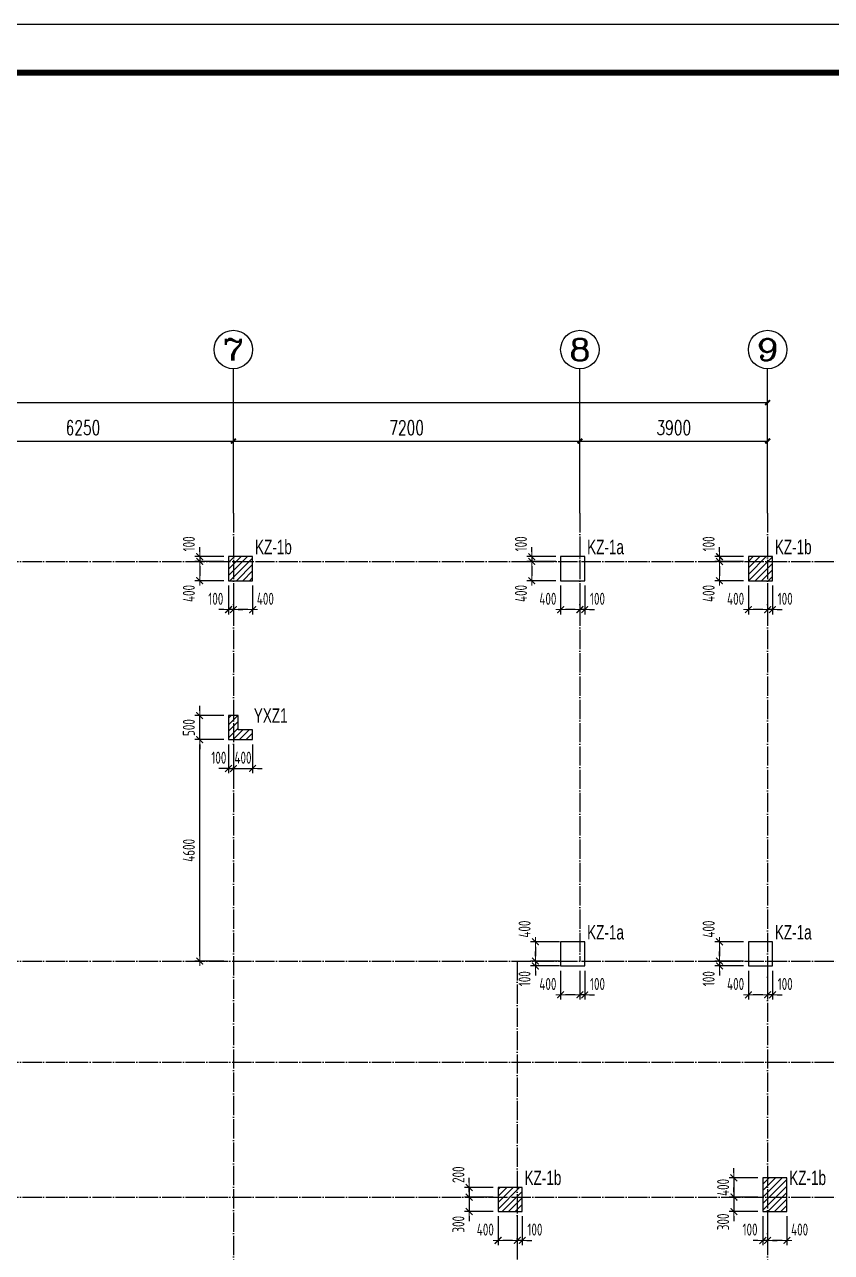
# Model space of a CAD drawing. Extents: x -441005 to 725361, y -182459 to 319313.
# Drawn here: x 6511 to 23276, y 70550 to 96050 of the extents above; entities that cross this region are included whole.
import ezdxf
from ezdxf.enums import TextEntityAlignment as Align

# ---------------------------------------------------------------- set-up
doc = ezdxf.new("R2010")
doc.units = 0
doc.header["$LTSCALE"] = 100
doc.linetypes.add('DOTE', pattern=[2.42, 2, -0.2, 0.02, -0.2])
doc.layers.get('0').update_dxf_attribs({"linetype": 'CONTINUOUS'})
doc.layers.get('Defpoints').update_dxf_attribs({"linetype": 'CONTINUOUS'})
for name, color, linetype in [('AXIS', 3, 'CONTINUOUS'), ('AXIS_TEXT', 7, 'CONTINUOUS'), ('COLU', 7, 'CONTINUOUS'), ('DOTE', 8, 'DOTE'), ('TEXT', 7, 'CONTINUOUS'), ('图框', 7, 'CONTINUOUS')]:
    doc.layers.add(name, color=color, linetype=linetype)
doc.layers.add('COLU-平法定位', color=3, linetype='ByLayer', lineweight=18)
doc.layers.add('T填充图层(非模板)', color=251, linetype='CONTINUOUS', lineweight=0)
doc.styles.add('_TCH_AXIS', font='COMPLEX', dxfattribs={"bigfont": 'GBCBIG'})
doc.styles.add('_TCH_DIM_T3', font='simplex_.ttf', dxfattribs={"width": 0.705882, "bigfont": 'GBCBIG'})
doc.styles.add('BW_Dim', font='Bweng.shx', dxfattribs={"width": 0.7, "bigfont": 'hztxt.shx'})
doc.styles.add('COMPLEX', font='COMPLEX')
doc.styles.add('TCCAD_Dimension', font='Tssdeng.shx', dxfattribs={"width": 0.7, "bigfont": 'hztxt.shx'})
doc.dimstyles.new('_TCH_ARCH&&100', dxfattribs={"dimtxt": 297.5, "dimasz": 100, "dimexe": 250, "dimexo": 300, "dimgap": 126.25, "dimtad": 1, "dimdec": 0, "dimzin": 0, "dimdsep": 46, "dimtxsty": '_TCH_DIM_T3', "dimblk": 'ARCHTICK', "dimcen": 0.09, "dimclrt": 7, "dimazin": 2, "dimtfac": 1, "dimtdec": 0, "dimtix": 1, "dimtmove": 2, "dimatfit": 3, "dimfxl": 0, "dimtolj": 1, "dimtzin": 0, "dimarcsym": 0})
doc.dimstyles.new('TCCAD_100_100', dxfattribs={"dimtxt": 250, "dimasz": 100, "dimexe": 100, "dimexo": 100, "dimgap": 100, "dimtad": 1, "dimdec": 0, "dimzin": 0, "dimdsep": 46, "dimtxsty": 'TCCAD_Dimension', "dimblk": '_TCDBK100_100', "dimcen": 0, "dimclrt": 7, "dimadec": 0, "dimazin": 0, "dimtfac": 1, "dimtdec": 0, "dimtix": 1, "dimtmove": 2, "dimatfit": 3, "dimfxl": 0, "dimtolj": 1, "dimtzin": 0, "dimarcsym": 0})
pattern_1 = [(45, (43125, -235000), (-67.35192, 67.35192), [])]
pattern_2 = [(45, (43125, -235300), (-67.35192, 67.35192), [])]

# ---------------------------------------------------------------- blocks, each defined once
blk = doc.blocks.new('_AXISO')
blk.add_circle((0, 0), 0.5)
at = {"layer": 'AXIS_TEXT', "style": 'COMPLEX', "width": 1.041667}
blk.add_attdef('A', text='', height=0.56, dxfattribs=at).set_placement((-0.25, -0.28), (0.25, -0.28), align=Align.FIT)
blk = doc.blocks.new('_ArchTick')
at = {"color": 0, "linetype": 'ByBlock', "const_width": 0.4}
blk.add_lwpolyline([(-0.5, -0.5), (0.5, 0.5)], dxfattribs=at)
blk = doc.blocks.new('*D831')
at = {"layer": 'AXIS', "color": 0, "lineweight": -2}
for p, q in [((4600, 86200), (4600, 87650)), ((10850, 86200), (10850, 87650)), ((4600, 87400), (10850, 87400))]:
    blk.add_line(p, q, dxfattribs=at)
at = {"layer": 'Defpoints', "color": 0}
for p in [(10850, 87400), (4600, 85900), (10850, 85900)]:
    blk.add_point(p, dxfattribs=at)
at = {"layer": 'AXIS', "color": 0, "lineweight": -2, "xscale": 100, "yscale": 100, "zscale": 100, "rotation": 180}
blk.add_blockref('_ArchTick', (4600, 87400), dxfattribs=at)
at = {"layer": 'AXIS', "color": 0, "lineweight": -2, "xscale": 100, "yscale": 100, "zscale": 100}
blk.add_blockref('_ArchTick', (10850, 87400), dxfattribs=at)
at = {"layer": 'AXIS', "color": 7, "insert": (7725, 87676), "char_height": 297.5, "attachment_point": 5, "style": '_TCH_DIM_T3'}
blk.add_mtext('\\A1;6250', dxfattribs=at)
blk = doc.blocks.new('*D839')
at = {"layer": 'AXIS', "color": 0, "lineweight": -2}
for p, q in [((-29800, 86200), (-29800, 88450)), ((21950, 86200), (21950, 88450)), ((-29800, 88200), (21950, 88200))]:
    blk.add_line(p, q, dxfattribs=at)
at = {"layer": 'Defpoints', "color": 0}
for p in [(21950, 88200), (-29800, 85900), (21950, 85900)]:
    blk.add_point(p, dxfattribs=at)
at = {"layer": 'AXIS', "color": 0, "lineweight": -2, "xscale": 100, "yscale": 100, "zscale": 100, "rotation": 180}
blk.add_blockref('_ArchTick', (-29800, 88200), dxfattribs=at)
at = {"layer": 'AXIS', "color": 0, "lineweight": -2, "xscale": 100, "yscale": 100, "zscale": 100}
blk.add_blockref('_ArchTick', (21950, 88200), dxfattribs=at)
at = {"layer": 'AXIS', "color": 7, "insert": (-3925, 88476), "char_height": 297.5, "attachment_point": 5, "style": '_TCH_DIM_T3'}
blk.add_mtext('\\A1;51750', dxfattribs=at)
blk = doc.blocks.new('*D840')
at = {"layer": 'AXIS', "color": 0, "lineweight": -2}
for p, q in [((10850, 86200), (10850, 87650)), ((18050, 86200), (18050, 87650)), ((10850, 87400), (18050, 87400))]:
    blk.add_line(p, q, dxfattribs=at)
at = {"layer": 'Defpoints', "color": 0}
for p in [(18050, 87400), (10850, 85900), (18050, 85900)]:
    blk.add_point(p, dxfattribs=at)
at = {"layer": 'AXIS', "color": 0, "lineweight": -2, "xscale": 100, "yscale": 100, "zscale": 100, "rotation": 180}
blk.add_blockref('_ArchTick', (10850, 87400), dxfattribs=at)
at = {"layer": 'AXIS', "color": 0, "lineweight": -2, "xscale": 100, "yscale": 100, "zscale": 100}
blk.add_blockref('_ArchTick', (18050, 87400), dxfattribs=at)
at = {"layer": 'AXIS', "color": 7, "insert": (14450, 87676), "char_height": 297.5, "attachment_point": 5, "style": '_TCH_DIM_T3'}
blk.add_mtext('\\A1;7200', dxfattribs=at)
blk = doc.blocks.new('*D841')
at = {"layer": 'AXIS', "color": 0, "lineweight": -2}
for p, q in [((18050, 86200), (18050, 87650)), ((21950, 86200), (21950, 87650)), ((18050, 87400), (21950, 87400))]:
    blk.add_line(p, q, dxfattribs=at)
at = {"layer": 'Defpoints', "color": 0}
for p in [(21950, 87400), (18050, 85900), (21950, 85900)]:
    blk.add_point(p, dxfattribs=at)
at = {"layer": 'AXIS', "color": 0, "lineweight": -2, "xscale": 100, "yscale": 100, "zscale": 100, "rotation": 180}
blk.add_blockref('_ArchTick', (18050, 87400), dxfattribs=at)
at = {"layer": 'AXIS', "color": 0, "lineweight": -2, "xscale": 100, "yscale": 100, "zscale": 100}
blk.add_blockref('_ArchTick', (21950, 87400), dxfattribs=at)
at = {"layer": 'AXIS', "color": 7, "insert": (20000, 87676), "char_height": 297.5, "attachment_point": 5, "style": '_TCH_DIM_T3'}
blk.add_mtext('\\A1;3900', dxfattribs=at)
blk = doc.blocks.new('_TCDBK100_100')
blk.add_line((-1, 0), (1, 0))
at = {"const_width": 0.25}
blk.add_lwpolyline([(-0.7, -0.7), (0.7, 0.7)], dxfattribs=at)
blk = doc.blocks.new('*D782')
at = {"layer": 'COLU-平法定位', "color": 0, "linetype": 'Continuous', "lineweight": -2}
for p, q in [((21250, 72200), (21250, 72300)), ((21750, 72100), (21150, 72100)), ((21250, 72100), (21250, 71700)), ((21750, 71700), (21150, 71700)), ((21250, 71600), (21250, 71500))]:
    blk.add_line(p, q, dxfattribs=at)
at = {"layer": 'Defpoints', "color": 0, "linetype": 'Continuous'}
for p in [(21850, 72100), (21250, 71700), (21850, 71700)]:
    blk.add_point(p, dxfattribs=at)
at = {"layer": 'COLU-平法定位', "color": 0, "linetype": 'Continuous', "lineweight": -2, "xscale": 100, "yscale": 100, "zscale": 100}
for p, rotation in [((21250, 72100), 270), ((21250, 71700), 90)]:
    blk.add_blockref('_TCDBK100_100', p, dxfattribs=dict(at, rotation=rotation))
at = {"layer": 'COLU-平法定位', "color": 7, "linetype": 'Continuous', "insert": (21025, 71900), "char_height": 250, "attachment_point": 5, "rotation": 90, "style": 'TCCAD_Dimension'}
blk.add_mtext('\\A1;400', dxfattribs=at)
blk = doc.blocks.new('*D783')
at = {"layer": 'COLU-平法定位', "color": 0, "linetype": 'Continuous', "lineweight": -2}
for p, q in [((21750, 71700), (21150, 71700)), ((21250, 71800), (21250, 71900)), ((21250, 71700), (21250, 71400)), ((21750, 71400), (21150, 71400)), ((21250, 71300), (21250, 71200))]:
    blk.add_line(p, q, dxfattribs=at)
at = {"layer": 'Defpoints', "color": 0, "linetype": 'Continuous'}
for p in [(21850, 71700), (21250, 71400), (21850, 71400)]:
    blk.add_point(p, dxfattribs=at)
at = {"layer": 'COLU-平法定位', "color": 0, "linetype": 'Continuous', "lineweight": -2, "xscale": 100, "yscale": 100, "zscale": 100}
for p, rotation in [((21250, 71700), 270), ((21250, 71400), 90)]:
    blk.add_blockref('_TCDBK100_100', p, dxfattribs=dict(at, rotation=rotation))
at = {"layer": 'COLU-平法定位', "color": 7, "linetype": 'Continuous', "insert": (21025, 71185), "char_height": 250, "attachment_point": 5, "rotation": 90, "style": 'TCCAD_Dimension'}
blk.add_mtext('\\A1;300', dxfattribs=at)
blk = doc.blocks.new('*D784')
at = {"layer": 'COLU-平法定位', "color": 0, "linetype": 'Continuous', "lineweight": -2}
for p, q in [((21950, 71300), (21950, 70700)), ((22350, 71300), (22350, 70700)), ((22250, 70800), (22050, 70800))]:
    blk.add_line(p, q, dxfattribs=at)
at = {"layer": 'Defpoints', "color": 0, "linetype": 'Continuous'}
for p in [(21950, 71400), (22350, 71400), (21950, 70800)]:
    blk.add_point(p, dxfattribs=at)
at = {"layer": 'COLU-平法定位', "color": 0, "linetype": 'Continuous', "lineweight": -2, "xscale": 100, "yscale": 100, "zscale": 100}
for p, rotation in [((21950, 70800), 180.0000000233454), ((22350, 70800), 2.334540560866571e-08)]:
    blk.add_blockref('_TCDBK100_100', p, dxfattribs=dict(at, rotation=rotation))
at = {"layer": 'COLU-平法定位', "color": 7, "linetype": 'Continuous', "insert": (22615, 71025), "char_height": 250, "attachment_point": 5, "rotation": 0, "style": 'TCCAD_Dimension'}
blk.add_mtext('\\A1;400', dxfattribs=at)
blk = doc.blocks.new('*D785')
at = {"layer": 'COLU-平法定位', "color": 0, "linetype": 'Continuous', "lineweight": -2}
for p, q in [((21850, 71300), (21850, 70700)), ((21950, 71300), (21950, 70700)), ((21750, 70800), (21650, 70800)), ((21950, 70800), (21850, 70800)), ((22050, 70800), (22150, 70800))]:
    blk.add_line(p, q, dxfattribs=at)
at = {"layer": 'Defpoints', "color": 0, "linetype": 'Continuous'}
for p in [(21850, 71400), (21950, 71400), (21850, 70800)]:
    blk.add_point(p, dxfattribs=at)
at = {"layer": 'COLU-平法定位', "color": 0, "linetype": 'Continuous', "lineweight": -2, "xscale": 100, "yscale": 100, "zscale": 100}
for p, rotation in [((21850, 70800), 2.334537313969202e-08), ((21950, 70800), 180.0000000233454)]:
    blk.add_blockref('_TCDBK100_100', p, dxfattribs=dict(at, rotation=rotation))
at = {"layer": 'COLU-平法定位', "color": 7, "linetype": 'Continuous', "insert": (21585, 71025), "char_height": 250, "attachment_point": 5, "rotation": 0, "style": 'TCCAD_Dimension'}
blk.add_mtext('\\A1;100', dxfattribs=at)
blk = doc.blocks.new('*D786')
at = {"layer": 'COLU-平法定位', "color": 0, "linetype": 'Continuous', "lineweight": -2}
for p, q in [((20950, 85100), (20950, 85200)), ((21450, 85000), (20850, 85000)), ((20950, 85000), (20950, 84900)), ((21450, 84900), (20850, 84900)), ((20950, 84800), (20950, 84700))]:
    blk.add_line(p, q, dxfattribs=at)
at = {"layer": 'Defpoints', "color": 0, "linetype": 'Continuous'}
for p in [(21550, 85000), (20950, 84900), (21550, 84900)]:
    blk.add_point(p, dxfattribs=at)
at = {"layer": 'COLU-平法定位', "color": 0, "linetype": 'Continuous', "lineweight": -2, "xscale": 100, "yscale": 100, "zscale": 100}
for p, rotation in [((20950, 85000), 270), ((20950, 84900), 90)]:
    blk.add_blockref('_TCDBK100_100', p, dxfattribs=dict(at, rotation=rotation))
at = {"layer": 'COLU-平法定位', "color": 7, "linetype": 'Continuous', "insert": (20725, 85265), "char_height": 250, "attachment_point": 5, "rotation": 90, "style": 'TCCAD_Dimension'}
blk.add_mtext('\\A1;100', dxfattribs=at)
blk = doc.blocks.new('*D787')
at = {"layer": 'COLU-平法定位', "color": 0, "linetype": 'Continuous', "lineweight": -2}
for p, q in [((21450, 84900), (20850, 84900)), ((20950, 84800), (20950, 84600)), ((21450, 84500), (20850, 84500))]:
    blk.add_line(p, q, dxfattribs=at)
at = {"layer": 'Defpoints', "color": 0, "linetype": 'Continuous'}
for p in [(21550, 84900), (20950, 84500), (21550, 84500)]:
    blk.add_point(p, dxfattribs=at)
at = {"layer": 'COLU-平法定位', "color": 0, "linetype": 'Continuous', "lineweight": -2, "xscale": 100, "yscale": 100, "zscale": 100}
for p, rotation in [((20950, 84900), 90), ((20950, 84500), 270)]:
    blk.add_blockref('_TCDBK100_100', p, dxfattribs=dict(at, rotation=rotation))
at = {"layer": 'COLU-平法定位', "color": 7, "linetype": 'Continuous', "insert": (20725, 84235), "char_height": 250, "attachment_point": 5, "rotation": 90, "style": 'TCCAD_Dimension'}
blk.add_mtext('\\A1;400', dxfattribs=at)
blk = doc.blocks.new('*D788')
at = {"layer": 'COLU-平法定位', "color": 0, "linetype": 'Continuous', "lineweight": -2}
for p, q in [((21950, 84400), (21950, 83800)), ((22050, 84400), (22050, 83800)), ((21850, 83900), (21750, 83900)), ((22050, 83900), (21950, 83900)), ((22150, 83900), (22250, 83900))]:
    blk.add_line(p, q, dxfattribs=at)
at = {"layer": 'Defpoints', "color": 0, "linetype": 'Continuous'}
for p in [(21950, 84500), (22050, 84500), (21950, 83900)]:
    blk.add_point(p, dxfattribs=at)
at = {"layer": 'COLU-平法定位', "color": 0, "linetype": 'Continuous', "lineweight": -2, "xscale": 100, "yscale": 100, "zscale": 100}
for p, rotation in [((21950, 83900), 2.334537313969202e-08), ((22050, 83900), 180.0000000233454)]:
    blk.add_blockref('_TCDBK100_100', p, dxfattribs=dict(at, rotation=rotation))
at = {"layer": 'COLU-平法定位', "color": 7, "linetype": 'Continuous', "insert": (22315, 84125), "char_height": 250, "attachment_point": 5, "rotation": 0, "style": 'TCCAD_Dimension'}
blk.add_mtext('\\A1;100', dxfattribs=at)
blk = doc.blocks.new('*D789')
at = {"layer": 'COLU-平法定位', "color": 0, "linetype": 'Continuous', "lineweight": -2}
for p, q in [((21550, 84400), (21550, 83800)), ((21950, 84400), (21950, 83800)), ((21850, 83900), (21650, 83900))]:
    blk.add_line(p, q, dxfattribs=at)
at = {"layer": 'Defpoints', "color": 0, "linetype": 'Continuous'}
for p in [(21550, 84500), (21950, 84500), (21550, 83900)]:
    blk.add_point(p, dxfattribs=at)
at = {"layer": 'COLU-平法定位', "color": 0, "linetype": 'Continuous', "lineweight": -2, "xscale": 100, "yscale": 100, "zscale": 100}
for p, rotation in [((21550, 83900), 180.0000000233454), ((21950, 83900), 2.334540560866571e-08)]:
    blk.add_blockref('_TCDBK100_100', p, dxfattribs=dict(at, rotation=rotation))
at = {"layer": 'COLU-平法定位', "color": 7, "linetype": 'Continuous', "insert": (21285, 84125), "char_height": 250, "attachment_point": 5, "rotation": 0, "style": 'TCCAD_Dimension'}
blk.add_mtext('\\A1;400', dxfattribs=at)
blk = doc.blocks.new('*D790')
at = {"layer": 'COLU-平法定位', "color": 0, "linetype": 'Continuous', "lineweight": -2}
for p, q in [((21450, 77000), (20850, 77000)), ((20950, 76900), (20950, 76700)), ((21450, 76600), (20850, 76600))]:
    blk.add_line(p, q, dxfattribs=at)
at = {"layer": 'Defpoints', "color": 0, "linetype": 'Continuous'}
for p in [(21550, 77000), (20950, 76600), (21550, 76600)]:
    blk.add_point(p, dxfattribs=at)
at = {"layer": 'COLU-平法定位', "color": 0, "linetype": 'Continuous', "lineweight": -2, "xscale": 100, "yscale": 100, "zscale": 100}
for p, rotation in [((20950, 77000), 90), ((20950, 76600), 270)]:
    blk.add_blockref('_TCDBK100_100', p, dxfattribs=dict(at, rotation=rotation))
at = {"layer": 'COLU-平法定位', "color": 7, "linetype": 'Continuous', "insert": (20725, 77265), "char_height": 250, "attachment_point": 5, "rotation": 90, "style": 'TCCAD_Dimension'}
blk.add_mtext('\\A1;400', dxfattribs=at)
blk = doc.blocks.new('*D791')
at = {"layer": 'COLU-平法定位', "color": 0, "linetype": 'Continuous', "lineweight": -2}
for p, q in [((20950, 76700), (20950, 76800)), ((21450, 76600), (20850, 76600)), ((20950, 76600), (20950, 76500)), ((21450, 76500), (20850, 76500)), ((20950, 76400), (20950, 76300))]:
    blk.add_line(p, q, dxfattribs=at)
at = {"layer": 'Defpoints', "color": 0, "linetype": 'Continuous'}
for p in [(21550, 76600), (20950, 76500), (21550, 76500)]:
    blk.add_point(p, dxfattribs=at)
at = {"layer": 'COLU-平法定位', "color": 0, "linetype": 'Continuous', "lineweight": -2, "xscale": 100, "yscale": 100, "zscale": 100}
for p, rotation in [((20950, 76600), 270), ((20950, 76500), 90)]:
    blk.add_blockref('_TCDBK100_100', p, dxfattribs=dict(at, rotation=rotation))
at = {"layer": 'COLU-平法定位', "color": 7, "linetype": 'Continuous', "insert": (20725, 76235), "char_height": 250, "attachment_point": 5, "rotation": 90, "style": 'TCCAD_Dimension'}
blk.add_mtext('\\A1;100', dxfattribs=at)
blk = doc.blocks.new('*D792')
at = {"layer": 'COLU-平法定位', "color": 0, "linetype": 'Continuous', "lineweight": -2}
for p, q in [((21950, 76400), (21950, 75800)), ((22050, 76400), (22050, 75800)), ((21850, 75900), (21750, 75900)), ((22050, 75900), (21950, 75900)), ((22150, 75900), (22250, 75900))]:
    blk.add_line(p, q, dxfattribs=at)
at = {"layer": 'Defpoints', "color": 0, "linetype": 'Continuous'}
for p in [(21950, 76500), (22050, 76500), (21950, 75900)]:
    blk.add_point(p, dxfattribs=at)
at = {"layer": 'COLU-平法定位', "color": 0, "linetype": 'Continuous', "lineweight": -2, "xscale": 100, "yscale": 100, "zscale": 100}
for p, rotation in [((21950, 75900), 2.334537313969202e-08), ((22050, 75900), 180.0000000233454)]:
    blk.add_blockref('_TCDBK100_100', p, dxfattribs=dict(at, rotation=rotation))
at = {"layer": 'COLU-平法定位', "color": 7, "linetype": 'Continuous', "insert": (22315, 76125), "char_height": 250, "attachment_point": 5, "rotation": 0, "style": 'TCCAD_Dimension'}
blk.add_mtext('\\A1;100', dxfattribs=at)
blk = doc.blocks.new('*D793')
at = {"layer": 'COLU-平法定位', "color": 0, "linetype": 'Continuous', "lineweight": -2}
for p, q in [((21550, 76400), (21550, 75800)), ((21950, 76400), (21950, 75800)), ((21850, 75900), (21650, 75900))]:
    blk.add_line(p, q, dxfattribs=at)
at = {"layer": 'Defpoints', "color": 0, "linetype": 'Continuous'}
for p in [(21550, 76500), (21950, 76500), (21550, 75900)]:
    blk.add_point(p, dxfattribs=at)
at = {"layer": 'COLU-平法定位', "color": 0, "linetype": 'Continuous', "lineweight": -2, "xscale": 100, "yscale": 100, "zscale": 100}
for p, rotation in [((21550, 75900), 180.0000000233454), ((21950, 75900), 2.334540560866571e-08)]:
    blk.add_blockref('_TCDBK100_100', p, dxfattribs=dict(at, rotation=rotation))
at = {"layer": 'COLU-平法定位', "color": 7, "linetype": 'Continuous', "insert": (21285, 76125), "char_height": 250, "attachment_point": 5, "rotation": 0, "style": 'TCCAD_Dimension'}
blk.add_mtext('\\A1;400', dxfattribs=at)
blk = doc.blocks.new('*D804')
at = {"layer": 'COLU-平法定位', "color": 0, "linetype": 'Continuous', "lineweight": -2}
for p, q in [((17050, 85100), (17050, 85200)), ((17550, 85000), (16950, 85000)), ((17050, 85000), (17050, 84900)), ((17550, 84900), (16950, 84900)), ((17050, 84800), (17050, 84700))]:
    blk.add_line(p, q, dxfattribs=at)
at = {"layer": 'Defpoints', "color": 0, "linetype": 'Continuous'}
for p in [(17650, 85000), (17050, 84900), (17650, 84900)]:
    blk.add_point(p, dxfattribs=at)
at = {"layer": 'COLU-平法定位', "color": 0, "linetype": 'Continuous', "lineweight": -2, "xscale": 100, "yscale": 100, "zscale": 100}
for p, rotation in [((17050, 85000), 270), ((17050, 84900), 90)]:
    blk.add_blockref('_TCDBK100_100', p, dxfattribs=dict(at, rotation=rotation))
at = {"layer": 'COLU-平法定位', "color": 7, "linetype": 'Continuous', "insert": (16825, 85265), "char_height": 250, "attachment_point": 5, "rotation": 90, "style": 'TCCAD_Dimension'}
blk.add_mtext('\\A1;100', dxfattribs=at)
blk = doc.blocks.new('*D805')
at = {"layer": 'COLU-平法定位', "color": 0, "linetype": 'Continuous', "lineweight": -2}
for p, q in [((17550, 84900), (16950, 84900)), ((17050, 84800), (17050, 84600)), ((17550, 84500), (16950, 84500))]:
    blk.add_line(p, q, dxfattribs=at)
at = {"layer": 'Defpoints', "color": 0, "linetype": 'Continuous'}
for p in [(17650, 84900), (17050, 84500), (17650, 84500)]:
    blk.add_point(p, dxfattribs=at)
at = {"layer": 'COLU-平法定位', "color": 0, "linetype": 'Continuous', "lineweight": -2, "xscale": 100, "yscale": 100, "zscale": 100}
for p, rotation in [((17050, 84900), 90), ((17050, 84500), 270)]:
    blk.add_blockref('_TCDBK100_100', p, dxfattribs=dict(at, rotation=rotation))
at = {"layer": 'COLU-平法定位', "color": 7, "linetype": 'Continuous', "insert": (16825, 84235), "char_height": 250, "attachment_point": 5, "rotation": 90, "style": 'TCCAD_Dimension'}
blk.add_mtext('\\A1;400', dxfattribs=at)
blk = doc.blocks.new('*D806')
at = {"layer": 'COLU-平法定位', "color": 0, "linetype": 'Continuous', "lineweight": -2}
for p, q in [((18050, 84400), (18050, 83800)), ((18150, 84400), (18150, 83800)), ((17950, 83900), (17850, 83900)), ((18150, 83900), (18050, 83900)), ((18250, 83900), (18350, 83900))]:
    blk.add_line(p, q, dxfattribs=at)
at = {"layer": 'Defpoints', "color": 0, "linetype": 'Continuous'}
for p in [(18050, 84500), (18150, 84500), (18050, 83900)]:
    blk.add_point(p, dxfattribs=at)
at = {"layer": 'COLU-平法定位', "color": 0, "linetype": 'Continuous', "lineweight": -2, "xscale": 100, "yscale": 100, "zscale": 100}
for p, rotation in [((18050, 83900), 2.334537313969202e-08), ((18150, 83900), 180.0000000233454)]:
    blk.add_blockref('_TCDBK100_100', p, dxfattribs=dict(at, rotation=rotation))
at = {"layer": 'COLU-平法定位', "color": 7, "linetype": 'Continuous', "insert": (18415, 84125), "char_height": 250, "attachment_point": 5, "rotation": 0, "style": 'TCCAD_Dimension'}
blk.add_mtext('\\A1;100', dxfattribs=at)
blk = doc.blocks.new('*D807')
at = {"layer": 'COLU-平法定位', "color": 0, "linetype": 'Continuous', "lineweight": -2}
for p, q in [((17650, 84400), (17650, 83800)), ((18050, 84400), (18050, 83800)), ((17950, 83900), (17750, 83900))]:
    blk.add_line(p, q, dxfattribs=at)
at = {"layer": 'Defpoints', "color": 0, "linetype": 'Continuous'}
for p in [(17650, 84500), (18050, 84500), (17650, 83900)]:
    blk.add_point(p, dxfattribs=at)
at = {"layer": 'COLU-平法定位', "color": 0, "linetype": 'Continuous', "lineweight": -2, "xscale": 100, "yscale": 100, "zscale": 100}
for p, rotation in [((17650, 83900), 180.0000000233454), ((18050, 83900), 2.334540560866571e-08)]:
    blk.add_blockref('_TCDBK100_100', p, dxfattribs=dict(at, rotation=rotation))
at = {"layer": 'COLU-平法定位', "color": 7, "linetype": 'Continuous', "insert": (17385, 84125), "char_height": 250, "attachment_point": 5, "rotation": 0, "style": 'TCCAD_Dimension'}
blk.add_mtext('\\A1;400', dxfattribs=at)
blk = doc.blocks.new('*D808')
at = {"layer": 'COLU-平法定位', "color": 0, "linetype": 'Continuous', "lineweight": -2}
for p, q in [((17625, 77000), (17025, 77000)), ((17125, 76900), (17125, 76700)), ((17625, 76600), (17025, 76600))]:
    blk.add_line(p, q, dxfattribs=at)
at = {"layer": 'Defpoints', "color": 0, "linetype": 'Continuous'}
for p in [(17725, 77000), (17125, 76600), (17725, 76600)]:
    blk.add_point(p, dxfattribs=at)
at = {"layer": 'COLU-平法定位', "color": 0, "linetype": 'Continuous', "lineweight": -2, "xscale": 100, "yscale": 100, "zscale": 100}
for p, rotation in [((17125, 77000), 90), ((17125, 76600), 270)]:
    blk.add_blockref('_TCDBK100_100', p, dxfattribs=dict(at, rotation=rotation))
at = {"layer": 'COLU-平法定位', "color": 7, "linetype": 'Continuous', "insert": (16900, 77265), "char_height": 250, "attachment_point": 5, "rotation": 90, "style": 'TCCAD_Dimension'}
blk.add_mtext('\\A1;400', dxfattribs=at)
blk = doc.blocks.new('*D809')
at = {"layer": 'COLU-平法定位', "color": 0, "linetype": 'Continuous', "lineweight": -2}
for p, q in [((17125, 76700), (17125, 76800)), ((17625, 76600), (17025, 76600)), ((17125, 76600), (17125, 76500)), ((17625, 76500), (17025, 76500)), ((17125, 76400), (17125, 76300))]:
    blk.add_line(p, q, dxfattribs=at)
at = {"layer": 'Defpoints', "color": 0, "linetype": 'Continuous'}
for p in [(17725, 76600), (17125, 76500), (17725, 76500)]:
    blk.add_point(p, dxfattribs=at)
at = {"layer": 'COLU-平法定位', "color": 0, "linetype": 'Continuous', "lineweight": -2, "xscale": 100, "yscale": 100, "zscale": 100}
for p, rotation in [((17125, 76600), 270), ((17125, 76500), 90)]:
    blk.add_blockref('_TCDBK100_100', p, dxfattribs=dict(at, rotation=rotation))
at = {"layer": 'COLU-平法定位', "color": 7, "linetype": 'Continuous', "insert": (16900, 76235), "char_height": 250, "attachment_point": 5, "rotation": 90, "style": 'TCCAD_Dimension'}
blk.add_mtext('\\A1;100', dxfattribs=at)
blk = doc.blocks.new('*D810')
at = {"layer": 'COLU-平法定位', "color": 0, "linetype": 'Continuous', "lineweight": -2}
for p, q in [((18050, 76400), (18050, 75800)), ((18150, 76400), (18150, 75800)), ((17950, 75900), (17850, 75900)), ((18150, 75900), (18050, 75900)), ((18250, 75900), (18350, 75900))]:
    blk.add_line(p, q, dxfattribs=at)
at = {"layer": 'Defpoints', "color": 0, "linetype": 'Continuous'}
for p in [(18050, 76500), (18150, 76500), (18050, 75900)]:
    blk.add_point(p, dxfattribs=at)
at = {"layer": 'COLU-平法定位', "color": 0, "linetype": 'Continuous', "lineweight": -2, "xscale": 100, "yscale": 100, "zscale": 100}
for p, rotation in [((18050, 75900), 2.334537313969202e-08), ((18150, 75900), 180.0000000233454)]:
    blk.add_blockref('_TCDBK100_100', p, dxfattribs=dict(at, rotation=rotation))
at = {"layer": 'COLU-平法定位', "color": 7, "linetype": 'Continuous', "insert": (18415, 76125), "char_height": 250, "attachment_point": 5, "rotation": 0, "style": 'TCCAD_Dimension'}
blk.add_mtext('\\A1;100', dxfattribs=at)
blk = doc.blocks.new('*D811')
at = {"layer": 'COLU-平法定位', "color": 0, "linetype": 'Continuous', "lineweight": -2}
for p, q in [((17650, 76400), (17650, 75800)), ((18050, 76400), (18050, 75800)), ((17950, 75900), (17750, 75900))]:
    blk.add_line(p, q, dxfattribs=at)
at = {"layer": 'Defpoints', "color": 0, "linetype": 'Continuous'}
for p in [(17650, 76500), (18050, 76500), (17650, 75900)]:
    blk.add_point(p, dxfattribs=at)
at = {"layer": 'COLU-平法定位', "color": 0, "linetype": 'Continuous', "lineweight": -2, "xscale": 100, "yscale": 100, "zscale": 100}
for p, rotation in [((17650, 75900), 180.0000000233454), ((18050, 75900), 2.334540560866571e-08)]:
    blk.add_blockref('_TCDBK100_100', p, dxfattribs=dict(at, rotation=rotation))
at = {"layer": 'COLU-平法定位', "color": 7, "linetype": 'Continuous', "insert": (17385, 76125), "char_height": 250, "attachment_point": 5, "rotation": 0, "style": 'TCCAD_Dimension'}
blk.add_mtext('\\A1;400', dxfattribs=at)
blk = doc.blocks.new('*D812')
at = {"layer": 'COLU-平法定位', "color": 0, "linetype": 'Continuous', "lineweight": -2}
for p, q in [((15750, 72000), (15750, 72100)), ((16250, 71900), (15650, 71900)), ((16250, 71700), (15650, 71700)), ((15750, 71900), (15750, 71700)), ((15750, 71600), (15750, 71500))]:
    blk.add_line(p, q, dxfattribs=at)
at = {"layer": 'Defpoints', "color": 0, "linetype": 'Continuous'}
for p in [(15750, 71700), (16350, 71900), (16350, 71700)]:
    blk.add_point(p, dxfattribs=at)
at = {"layer": 'COLU-平法定位', "color": 0, "linetype": 'Continuous', "lineweight": -2, "xscale": 100, "yscale": 100, "zscale": 100}
for p, rotation in [((15750, 71900), 270), ((15750, 71700), 90)]:
    blk.add_blockref('_TCDBK100_100', p, dxfattribs=dict(at, rotation=rotation))
at = {"layer": 'COLU-平法定位', "color": 7, "linetype": 'Continuous', "insert": (15525, 72165), "char_height": 250, "attachment_point": 5, "rotation": 90, "style": 'TCCAD_Dimension'}
blk.add_mtext('\\A1;200', dxfattribs=at)
blk = doc.blocks.new('*D813')
at = {"layer": 'COLU-平法定位', "color": 0, "linetype": 'Continuous', "lineweight": -2}
for p, q in [((16250, 71700), (15650, 71700)), ((15750, 71800), (15750, 71900)), ((15750, 71700), (15750, 71400)), ((16250, 71400), (15650, 71400)), ((15750, 71300), (15750, 71200))]:
    blk.add_line(p, q, dxfattribs=at)
at = {"layer": 'Defpoints', "color": 0, "linetype": 'Continuous'}
for p in [(16350, 71700), (15750, 71400), (16350, 71400)]:
    blk.add_point(p, dxfattribs=at)
at = {"layer": 'COLU-平法定位', "color": 0, "linetype": 'Continuous', "lineweight": -2, "xscale": 100, "yscale": 100, "zscale": 100}
for p, rotation in [((15750, 71700), 270), ((15750, 71400), 90)]:
    blk.add_blockref('_TCDBK100_100', p, dxfattribs=dict(at, rotation=rotation))
at = {"layer": 'COLU-平法定位', "color": 7, "linetype": 'Continuous', "insert": (15525, 71135), "char_height": 250, "attachment_point": 5, "rotation": 90, "style": 'TCCAD_Dimension'}
blk.add_mtext('\\A1;300', dxfattribs=at)
blk = doc.blocks.new('*D814')
at = {"layer": 'COLU-平法定位', "color": 0, "linetype": 'Continuous', "lineweight": -2}
for p, q in [((16750, 71300), (16750, 70700)), ((16850, 71300), (16850, 70700)), ((16650, 70800), (16550, 70800)), ((16850, 70800), (16750, 70800)), ((16950, 70800), (17050, 70800))]:
    blk.add_line(p, q, dxfattribs=at)
at = {"layer": 'Defpoints', "color": 0, "linetype": 'Continuous'}
for p in [(16750, 71400), (16850, 71400), (16750, 70800)]:
    blk.add_point(p, dxfattribs=at)
at = {"layer": 'COLU-平法定位', "color": 0, "linetype": 'Continuous', "lineweight": -2, "xscale": 100, "yscale": 100, "zscale": 100}
for p, rotation in [((16750, 70800), 2.334537313969202e-08), ((16850, 70800), 180.0000000233454)]:
    blk.add_blockref('_TCDBK100_100', p, dxfattribs=dict(at, rotation=rotation))
at = {"layer": 'COLU-平法定位', "color": 7, "linetype": 'Continuous', "insert": (17115, 71025), "char_height": 250, "attachment_point": 5, "rotation": 0, "style": 'TCCAD_Dimension'}
blk.add_mtext('\\A1;100', dxfattribs=at)
blk = doc.blocks.new('*D815')
at = {"layer": 'COLU-平法定位', "color": 0, "linetype": 'Continuous', "lineweight": -2}
for p, q in [((16350, 71300), (16350, 70700)), ((16750, 71300), (16750, 70700)), ((16650, 70800), (16450, 70800))]:
    blk.add_line(p, q, dxfattribs=at)
at = {"layer": 'Defpoints', "color": 0, "linetype": 'Continuous'}
for p in [(16350, 71400), (16750, 71400), (16350, 70800)]:
    blk.add_point(p, dxfattribs=at)
at = {"layer": 'COLU-平法定位', "color": 0, "linetype": 'Continuous', "lineweight": -2, "xscale": 100, "yscale": 100, "zscale": 100}
for p, rotation in [((16350, 70800), 180.0000000233454), ((16750, 70800), 2.334540560866571e-08)]:
    blk.add_blockref('_TCDBK100_100', p, dxfattribs=dict(at, rotation=rotation))
at = {"layer": 'COLU-平法定位', "color": 7, "linetype": 'Continuous', "insert": (16085, 71025), "char_height": 250, "attachment_point": 5, "rotation": 0, "style": 'TCCAD_Dimension'}
blk.add_mtext('\\A1;400', dxfattribs=at)
blk = doc.blocks.new('*D816')
at = {"layer": 'COLU-平法定位', "color": 0, "linetype": 'Continuous', "lineweight": -2}
for p, q in [((10150, 85100), (10150, 85200)), ((10650, 85000), (10050, 85000)), ((10150, 85000), (10150, 84900)), ((10650, 84900), (10050, 84900)), ((10150, 84800), (10150, 84700))]:
    blk.add_line(p, q, dxfattribs=at)
at = {"layer": 'Defpoints', "color": 0, "linetype": 'Continuous'}
for p in [(10750, 85000), (10150, 84900), (10750, 84900)]:
    blk.add_point(p, dxfattribs=at)
at = {"layer": 'COLU-平法定位', "color": 0, "linetype": 'Continuous', "lineweight": -2, "xscale": 100, "yscale": 100, "zscale": 100}
for p, rotation in [((10150, 85000), 270), ((10150, 84900), 90)]:
    blk.add_blockref('_TCDBK100_100', p, dxfattribs=dict(at, rotation=rotation))
at = {"layer": 'COLU-平法定位', "color": 7, "linetype": 'Continuous', "insert": (9925, 85265), "char_height": 250, "attachment_point": 5, "rotation": 90, "style": 'TCCAD_Dimension'}
blk.add_mtext('\\A1;100', dxfattribs=at)
blk = doc.blocks.new('*D817')
at = {"layer": 'COLU-平法定位', "color": 0, "linetype": 'Continuous', "lineweight": -2}
for p, q in [((10650, 84900), (10050, 84900)), ((10150, 84800), (10150, 84600)), ((10650, 84500), (10050, 84500))]:
    blk.add_line(p, q, dxfattribs=at)
at = {"layer": 'Defpoints', "color": 0, "linetype": 'Continuous'}
for p in [(10750, 84900), (10150, 84500), (10750, 84500)]:
    blk.add_point(p, dxfattribs=at)
at = {"layer": 'COLU-平法定位', "color": 0, "linetype": 'Continuous', "lineweight": -2, "xscale": 100, "yscale": 100, "zscale": 100}
for p, rotation in [((10150, 84900), 90), ((10150, 84500), 270)]:
    blk.add_blockref('_TCDBK100_100', p, dxfattribs=dict(at, rotation=rotation))
at = {"layer": 'COLU-平法定位', "color": 7, "linetype": 'Continuous', "insert": (9925, 84235), "char_height": 250, "attachment_point": 5, "rotation": 90, "style": 'TCCAD_Dimension'}
blk.add_mtext('\\A1;400', dxfattribs=at)
blk = doc.blocks.new('*D818')
at = {"layer": 'COLU-平法定位', "color": 0, "linetype": 'Continuous', "lineweight": -2}
for p, q in [((10850, 84400), (10850, 83800)), ((11250, 84400), (11250, 83800)), ((11150, 83900), (10950, 83900))]:
    blk.add_line(p, q, dxfattribs=at)
at = {"layer": 'Defpoints', "color": 0, "linetype": 'Continuous'}
for p in [(10850, 84500), (11250, 84500), (10850, 83900)]:
    blk.add_point(p, dxfattribs=at)
at = {"layer": 'COLU-平法定位', "color": 0, "linetype": 'Continuous', "lineweight": -2, "xscale": 100, "yscale": 100, "zscale": 100}
for p, rotation in [((10850, 83900), 180.0000000233454), ((11250, 83900), 2.334540560866571e-08)]:
    blk.add_blockref('_TCDBK100_100', p, dxfattribs=dict(at, rotation=rotation))
at = {"layer": 'COLU-平法定位', "color": 7, "linetype": 'Continuous', "insert": (11515, 84125), "char_height": 250, "attachment_point": 5, "rotation": 0, "style": 'TCCAD_Dimension'}
blk.add_mtext('\\A1;400', dxfattribs=at)
blk = doc.blocks.new('*D819')
at = {"layer": 'COLU-平法定位', "color": 0, "linetype": 'Continuous', "lineweight": -2}
for p, q in [((10750, 84400), (10750, 83800)), ((10850, 84400), (10850, 83800)), ((10650, 83900), (10550, 83900)), ((10850, 83900), (10750, 83900)), ((10950, 83900), (11050, 83900))]:
    blk.add_line(p, q, dxfattribs=at)
at = {"layer": 'Defpoints', "color": 0, "linetype": 'Continuous'}
for p in [(10750, 84500), (10850, 84500), (10750, 83900)]:
    blk.add_point(p, dxfattribs=at)
at = {"layer": 'COLU-平法定位', "color": 0, "linetype": 'Continuous', "lineweight": -2, "xscale": 100, "yscale": 100, "zscale": 100}
for p, rotation in [((10750, 83900), 2.334537313969202e-08), ((10850, 83900), 180.0000000233454)]:
    blk.add_blockref('_TCDBK100_100', p, dxfattribs=dict(at, rotation=rotation))
at = {"layer": 'COLU-平法定位', "color": 7, "linetype": 'Continuous', "insert": (10485, 84125), "char_height": 250, "attachment_point": 5, "rotation": 0, "style": 'TCCAD_Dimension'}
blk.add_mtext('\\A1;100', dxfattribs=at)
blk = doc.blocks.new('*D820')
at = {"layer": 'COLU-平法定位', "color": 0, "linetype": 'Continuous', "lineweight": -2}
for p, q in [((10150, 81800), (10150, 81900)), ((10650, 81700), (10050, 81700)), ((10150, 81200), (10150, 81700)), ((10650, 81200), (10050, 81200)), ((10150, 81100), (10150, 81000))]:
    blk.add_line(p, q, dxfattribs=at)
at = {"layer": 'Defpoints', "color": 0, "linetype": 'Continuous'}
for p in [(10150, 81700), (10750, 81700), (10750, 81200)]:
    blk.add_point(p, dxfattribs=at)
at = {"layer": 'COLU-平法定位', "color": 0, "linetype": 'Continuous', "lineweight": -2, "xscale": 100, "yscale": 100, "zscale": 100}
for p, rotation in [((10150, 81700), 270), ((10150, 81200), 90)]:
    blk.add_blockref('_TCDBK100_100', p, dxfattribs=dict(at, rotation=rotation))
at = {"layer": 'COLU-平法定位', "color": 7, "linetype": 'Continuous', "insert": (9925, 81450), "char_height": 250, "attachment_point": 5, "rotation": 90, "style": 'TCCAD_Dimension'}
blk.add_mtext('\\A1;500', dxfattribs=at)
blk = doc.blocks.new('*D821')
at = {"layer": 'COLU-平法定位', "color": 0, "linetype": 'Continuous', "lineweight": -2}
for p, q in [((10850, 81100), (10850, 80500)), ((11250, 81100), (11250, 80500)), ((10750, 80600), (10650, 80600)), ((10850, 80600), (11250, 80600)), ((11350, 80600), (11450, 80600))]:
    blk.add_line(p, q, dxfattribs=at)
at = {"layer": 'Defpoints', "color": 0, "linetype": 'Continuous'}
for p in [(10850, 81200), (11250, 81200), (11250, 80600)]:
    blk.add_point(p, dxfattribs=at)
at = {"layer": 'COLU-平法定位', "color": 0, "linetype": 'Continuous', "lineweight": -2, "xscale": 100, "yscale": 100, "zscale": 100}
blk.add_blockref('_TCDBK100_100', (10850, 80600), dxfattribs=at)
at = {"layer": 'COLU-平法定位', "color": 0, "linetype": 'Continuous', "lineweight": -2, "xscale": 100, "yscale": 100, "zscale": 100, "rotation": 180}
blk.add_blockref('_TCDBK100_100', (11250, 80600), dxfattribs=at)
at = {"layer": 'COLU-平法定位', "color": 7, "linetype": 'Continuous', "insert": (11050, 80825), "char_height": 250, "attachment_point": 5, "style": 'TCCAD_Dimension'}
blk.add_mtext('\\A1;400', dxfattribs=at)
blk = doc.blocks.new('*D822')
at = {"layer": 'COLU-平法定位', "color": 0, "linetype": 'Continuous', "lineweight": -2}
for p, q in [((10750, 81100), (10750, 80500)), ((10850, 81100), (10850, 80500)), ((10650, 80600), (10550, 80600)), ((10750, 80600), (10850, 80600)), ((10950, 80600), (11050, 80600))]:
    blk.add_line(p, q, dxfattribs=at)
at = {"layer": 'Defpoints', "color": 0, "linetype": 'Continuous'}
for p in [(10750, 81200), (10850, 81200), (10850, 80600)]:
    blk.add_point(p, dxfattribs=at)
at = {"layer": 'COLU-平法定位', "color": 0, "linetype": 'Continuous', "lineweight": -2, "xscale": 100, "yscale": 100, "zscale": 100}
blk.add_blockref('_TCDBK100_100', (10750, 80600), dxfattribs=at)
at = {"layer": 'COLU-平法定位', "color": 0, "linetype": 'Continuous', "lineweight": -2, "xscale": 100, "yscale": 100, "zscale": 100, "rotation": 180}
blk.add_blockref('_TCDBK100_100', (10850, 80600), dxfattribs=at)
at = {"layer": 'COLU-平法定位', "color": 7, "linetype": 'Continuous', "insert": (10548, 80825), "char_height": 250, "attachment_point": 5, "style": 'TCCAD_Dimension'}
blk.add_mtext('\\A1;100', dxfattribs=at)
blk = doc.blocks.new('*D803')
at = {"layer": 'COLU-平法定位', "color": 0, "linetype": 'Continuous', "lineweight": -2}
for p, q in [((10650, 81200), (10050, 81200)), ((10150, 76700), (10150, 81100)), ((10650, 76600), (10050, 76600))]:
    blk.add_line(p, q, dxfattribs=at)
at = {"layer": 'Defpoints', "color": 0, "linetype": 'Continuous'}
for p in [(10150, 81200), (10750, 81200), (10750, 76600)]:
    blk.add_point(p, dxfattribs=at)
at = {"layer": 'COLU-平法定位', "color": 0, "linetype": 'Continuous', "lineweight": -2, "xscale": 100, "yscale": 100, "zscale": 100}
for p, rotation in [((10150, 81200), 90), ((10150, 76600), 270)]:
    blk.add_blockref('_TCDBK100_100', p, dxfattribs=dict(at, rotation=rotation))
at = {"layer": 'COLU-平法定位', "color": 7, "linetype": 'Continuous', "insert": (9925, 78900), "char_height": 250, "attachment_point": 5, "rotation": 90, "style": 'TCCAD_Dimension'}
blk.add_mtext('\\A1;4600', dxfattribs=at)
blk = doc.blocks.new('A2+1_2')
at = {"layer": '图框'}
blk.add_lwpolyline([(0, 0), (89100, 0), (89100, 42000), (0, 42000)], close=True, dxfattribs=at)
at = {"layer": '图框', "const_width": 120}
blk.add_lwpolyline([(2500, 1000), (88100, 1000), (88100, 41000), (2500, 41000)], close=True, dxfattribs=at)

msp = doc.modelspace()

# ---------------------------------------------------------------- hatches: boundary and pattern name
at = {"layer": 'T填充图层(非模板)'}
h = msp.add_hatch(dxfattribs=at)
h.set_pattern_fill('ANSI31', color=6, scale=30, style=0)
h.set_pattern_definition(pattern_1)
h.paths.add_polyline_path([(11250, 84500), (11250, 85000), (10750, 85000), (10750, 84500)])
h = msp.add_hatch(dxfattribs=at)
h.set_pattern_fill('ANSI31', color=6, scale=30, style=0)
h.set_pattern_definition(pattern_1)
h.paths.add_polyline_path([(22050, 84500), (22050, 85000), (21550, 85000), (21550, 84500)])
h = msp.add_hatch(dxfattribs=at)
h.set_pattern_fill('ANSI31', color=6, scale=30, style=0)
h.set_pattern_definition(pattern_1)
h.paths.add_polyline_path([(10750, 81200), (11250, 81200), (11250, 81400), (10950, 81400), (10950, 81700), (10750, 81700)])
h = msp.add_hatch(dxfattribs=at)
h.set_pattern_fill('ANSI31', color=6, scale=30, style=0)
h.set_pattern_definition(pattern_2)
h.paths.add_polyline_path([(22350, 71400), (22350, 72100), (21850, 72100), (21850, 71400)])
h = msp.add_hatch(dxfattribs=at)
h.set_pattern_fill('ANSI31', color=6, scale=30, style=0)
h.set_pattern_definition(pattern_2)
h.paths.add_polyline_path([(16850, 71400), (16850, 71900), (16350, 71900), (16350, 71400)])

# ---------------------------------------------------------------- linework, layer by layer
at = {"layer": 'AXIS'}
for p, q in [((10850, 85900), (10850, 88900)), ((18050, 85900), (18050, 88900)), ((21950, 85900), (21950, 88900))]:
    msp.add_line(p, q, dxfattribs=at)
at = {"layer": 'COLU'}
for points in [[(11250, 84500), (11250, 85000), (10750, 85000), (10750, 84500)], [(18150, 84500), (18150, 85000), (17650, 85000), (17650, 84500)], [(22050, 84500), (22050, 85000), (21550, 85000), (21550, 84500)], [(10750, 81200), (11250, 81200), (11250, 81400), (10950, 81400), (10950, 81700), (10750, 81700)], [(18150, 76500), (18150, 77000), (17650, 77000), (17650, 76500)], [(22050, 76500), (22050, 77000), (21550, 77000), (21550, 76500)], [(22350, 71400), (22350, 72100), (21850, 72100), (21850, 71400)], [(16850, 71400), (16850, 71900), (16350, 71900), (16350, 71400)]]:
    msp.add_lwpolyline(points, close=True, dxfattribs=at)
at = {"layer": 'DOTE', "ltscale": 2}
for p, q in [((10850, 85900), (10850, 70400)), ((18050, 85900), (18050, 76600)), ((21950, 85900), (21950, 70400)), ((-30800, 84900), (23400, 84900)), ((-30800, 76600), (23400, 76600)), ((16750, 76600), (16750, 70400)), ((-30800, 74500), (23400, 74500)), ((-30800, 71700), (23400, 71700))]:
    msp.add_line(p, q, dxfattribs=at)

# ---------------------------------------------------------------- block references
msp.add_blockref('A2+1_2', (-40300, 54050))
at = {"layer": 'AXIS'}
ref = msp.add_blockref('_AXISO', (10850, 89300), dxfattribs=dict(at, xscale=800, yscale=800, zscale=800))
ref.add_attrib('A', '7', dxfattribs={"layer": 'AXIS_TEXT', "height": 452.5, "style": '_TCH_AXIS', "width": 1.5}).set_placement((10623.7, 89073.7), (11076.3, 89073.7), align=Align.FIT)
ref = msp.add_blockref('_AXISO', (18050, 89300), dxfattribs=dict(at, xscale=800, yscale=800, zscale=800))
ref.add_attrib('A', '8', dxfattribs={"layer": 'AXIS_TEXT', "height": 452.5, "style": '_TCH_AXIS', "width": 1.5}).set_placement((17823.7, 89073.7), (18276.3, 89073.7), align=Align.FIT)
ref = msp.add_blockref('_AXISO', (21950, 89300), dxfattribs=dict(at, xscale=800, yscale=800, zscale=800))
ref.add_attrib('A', '9', dxfattribs={"layer": 'AXIS_TEXT', "height": 452.5, "style": '_TCH_AXIS', "width": 1.5}).set_placement((21723.7, 89073.7), (22176.3, 89073.7), align=Align.FIT)

# ---------------------------------------------------------------- texts
at = {"layer": 'TEXT', "style": 'BW_Dim', "width": 0.7}
for s, p in [('KZ-1b', (11300, 85050, 0)), ('KZ-1a', (18200, 85050, 0)), ('KZ-1b', (22100, 85050, 0)), ('YXZ1', (11275, 81550, 0)), ('KZ-1a', (18200, 77050, 0)), ('KZ-1a', (22100, 77050, 0)), ('KZ-1b', (16900, 71950, 0)), ('KZ-1b', (22400, 71950, 0))]:
    msp.add_text(s, height=300, dxfattribs=at).set_placement(p)

# ---------------------------------------------------------------- dimensions: what is measured, and where the dimension line sits
at = {"layer": 'AXIS'}
for p1, p2, distance, picture, middle in [((-29800, 85900), (21950, 85900), 2300, '*D839', (-3925, 88476.4)), ((4600, 85900), (10850, 85900), 1500, '*D831', (7725, 87676.4)), ((10850, 85900), (18050, 85900), 1500, '*D840', (14450, 87676.4)), ((18050, 85900), (21950, 85900), 1500, '*D841', (20000, 87676.4))]:
    dim = msp.add_aligned_dim(p1=p1, p2=p2, distance=distance, dimstyle='_TCH_ARCH&&100', dxfattribs=at)
    dim.commit()
    dim.dimension.update_dxf_attribs({"geometry": picture, "text_midpoint": middle})
at = {"layer": 'COLU-平法定位', "linetype": 'Continuous'}
for base, p1, p2, angle, picture, middle in [((10150, 84900), (10750, 85000), (10750, 84900), 270, '*D816', (9925, 85265)), ((17050, 84900), (17650, 85000), (17650, 84900), 270, '*D804', (16825, 85265)), ((20950, 84900), (21550, 85000), (21550, 84900), 270, '*D786', (20725, 85265)), ((10150, 84500), (10750, 84900), (10750, 84500), 270, '*D817', (9925, 84235)), ((17050, 84500), (17650, 84900), (17650, 84500), 270, '*D805', (16825, 84235)), ((20950, 84500), (21550, 84900), (21550, 84500), 270, '*D787', (20725, 84235)), ((10750, 83900), (10850, 84500), (10750, 84500), 180, '*D819', (10485, 84125)), ((10850, 83900), (11250, 84500), (10850, 84500), 180, '*D818', (11515, 84125)), ((17650, 83900), (18050, 84500), (17650, 84500), 180, '*D807', (17385, 84125)), ((18050, 83900), (18150, 84500), (18050, 84500), 180, '*D806', (18415, 84125)), ((21550, 83900), (21950, 84500), (21550, 84500), 180, '*D789', (21285, 84125)), ((21950, 83900), (22050, 84500), (21950, 84500), 180, '*D788', (22315, 84125)), ((10850, 80600), (10750, 81200), (10850, 81200), 0, '*D822', (10548.4, 80825)), ((17125, 76600), (17725, 77000), (17725, 76600), 270, '*D808', (16900, 77265)), ((20950, 76600), (21550, 77000), (21550, 76600), 270, '*D790', (20725, 77265)), ((17125, 76500), (17725, 76600), (17725, 76500), 270, '*D809', (16900, 76235)), ((20950, 76500), (21550, 76600), (21550, 76500), 270, '*D791', (20725, 76235)), ((17650, 75900), (18050, 76500), (17650, 76500), 180, '*D811', (17385, 76125)), ((18050, 75900), (18150, 76500), (18050, 76500), 180, '*D810', (18415, 76125)), ((21550, 75900), (21950, 76500), (21550, 76500), 180, '*D793', (21285, 76125)), ((21950, 75900), (22050, 76500), (21950, 76500), 180, '*D792', (22315, 76125)), ((15750, 71700), (16350, 71900), (16350, 71700), 270, '*D812', (15525, 72165)), ((15750, 71400), (16350, 71700), (16350, 71400), 270, '*D813', (15525, 71135)), ((21250, 71400), (21850, 71700), (21850, 71400), 270, '*D783', (21025, 71184.9)), ((16350, 70800), (16750, 71400), (16350, 71400), 180, '*D815', (16085, 71025)), ((16750, 70800), (16850, 71400), (16750, 71400), 180, '*D814', (17115, 71025)), ((21850, 70800), (21950, 71400), (21850, 71400), 180, '*D785', (21585, 71025)), ((21950, 70800), (22350, 71400), (21950, 71400), 180, '*D784', (22615, 71025))]:
    dim = msp.add_linear_dim(base=base, p1=p1, p2=p2, angle=angle, dimstyle='TCCAD_100_100', dxfattribs=at)
    dim.commit()
    dim.dimension.update_dxf_attribs({"geometry": picture, "text_midpoint": middle, "dimtype": 160})
for base, p1, p2, angle, picture, middle in [((10150, 81700), (10750, 81200), (10750, 81700), 90, '*D820', (9925, 81450)), ((10150, 81200), (10750, 76600), (10750, 81200), 90, '*D803', (9925, 78900)), ((11250, 80600), (10850, 81200), (11250, 81200), 0, '*D821', (11050, 80825)), ((21250, 71700), (21850, 72100), (21850, 71700), 270, '*D782', (21025, 71900))]:
    dim = msp.add_linear_dim(base=base, p1=p1, p2=p2, angle=angle, dimstyle='TCCAD_100_100', dxfattribs=at)
    dim.commit()
    dim.dimension.update_dxf_attribs({"geometry": picture, "text_midpoint": middle})

doc.saveas('drawing.dxf')
